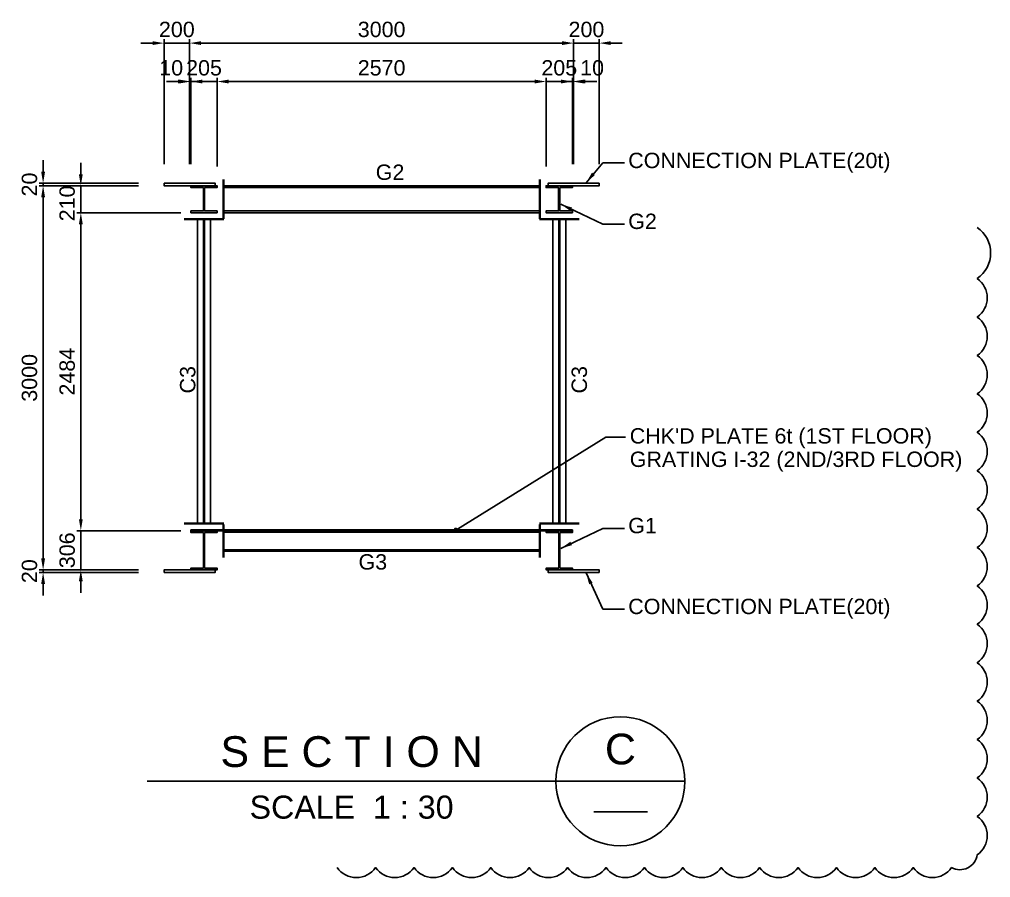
# Model space of a CAD drawing. Header units: millimetres. Extents: x 415966 to 487306, y -108951 to -17325.
# Drawn here: x 435411 to 442998, y -41418 to -34715 of the extents above; entities that cross this region are included whole.
import ezdxf
from ezdxf.enums import TextEntityAlignment as Align

# ---------------------------------------------------------------- set-up
doc = ezdxf.new("R2010")
doc.units = ezdxf.units.MM
doc.header["$LTSCALE"] = 2
doc.linetypes.add('HIDDEN', pattern=[0.375, 0.25, -0.125])
doc.layers.get('Defpoints').update_dxf_attribs({"color": 250})
for name, color, linetype in [('#20_GR', 3, 'Continuous'), ('C_BEAM-02', 1, 'Continuous'), ('C_DIM', 7, 'Continuous'), ('C_GIRDER', 2, 'Continuous'), ('C_REV', 4, 'Continuous'), ('C_TEXT_01', 2, 'Continuous'), ('TITLE', 7, 'Continuous')]:
    doc.layers.add(name, color=color, linetype=linetype)
doc.layers.add('C_STEEL', color=2, linetype='Continuous', lineweight=30)
doc.styles.add('Arial', font='arial.ttf')
doc.dimstyles.new('일반도면_0020', dxfattribs={"dimtxt": 80, "dimasz": 60, "dimexe": 20, "dimexo": 100, "dimgap": 30, "dimtad": 1, "dimdec": 0, "dimzin": 0, "dimdsep": 46, "dimtxsty": 'Arial', "dimcen": -100, "dimclrd": 7, "dimclre": 7, "dimclrt": 2, "dimadec": 8, "dimazin": 0, "dimtfac": 1, "dimtdec": 0, "dimtix": 1, "dimtmove": 2, "dimatfit": 3, "dimfxl": 1, "dimtolj": 1, "dimtzin": 0, "dimarcsym": 0})
doc.dimstyles.new('일반도면_0030', dxfattribs={"dimtxt": 120, "dimasz": 90, "dimexe": 30, "dimexo": 150, "dimgap": 45, "dimtad": 1, "dimdec": 0, "dimzin": 0, "dimdsep": 46, "dimtxsty": 'Arial', "dimcen": -150, "dimclrd": 7, "dimclre": 7, "dimclrt": 2, "dimadec": 8, "dimazin": 0, "dimtfac": 1, "dimtdec": 0, "dimtix": 1, "dimtmove": 2, "dimatfit": 3, "dimfxl": 1, "dimtolj": 1, "dimtzin": 0, "dimarcsym": 0})

# ---------------------------------------------------------------- blocks, each defined once
blk = doc.blocks.new('*D106')
at = {"layer": 'C_DIM', "color": 7, "lineweight": -2, "transparency": 16777216}
for p, q in [((436341, -36014.6), (435566.4, -36014.6)), ((435596.4, -36104.6), (435596.4, -38924.6)), ((436341, -39014.6), (435566.4, -39014.6))]:
    blk.add_line(p, q, dxfattribs=at)
at = {"layer": 'C_DIM', "color": 7, "transparency": 16777216}
for points in [[(435581.4, -36104.6), (435611.4, -36104.6), (435596.4, -36014.6)], [(435581.4, -38924.6), (435611.4, -38924.6), (435596.4, -39014.6)]]:
    blk.add_solid(points, dxfattribs=at)
at = {"layer": 'Defpoints', "color": 0, "transparency": 16777216}
for p in [(436491, -36014.6), (435596.4, -39014.6), (436491, -39014.6)]:
    blk.add_point(p, dxfattribs=at)
at = {"layer": 'C_DIM', "color": 2, "transparency": 16777216, "insert": (435490.1, -37514.6), "char_height": 120, "attachment_point": 5, "rotation": 90, "style": 'Arial'}
blk.add_mtext('\\A1;3000', dxfattribs=at)
blk = doc.blocks.new('*D107')
at = {"layer": 'C_DIM', "color": 7, "lineweight": -2, "transparency": 16777216}
for p, q in [((435596.4, -35904.6), (435596.4, -35814.6)), ((436341, -35994.6), (435566.4, -35994.6)), ((436341, -36014.6), (435566.4, -36014.6)), ((435596.4, -35994.6), (435596.4, -36014.6)), ((435596.4, -36104.6), (435596.4, -36194.6))]:
    blk.add_line(p, q, dxfattribs=at)
at = {"layer": 'C_DIM', "color": 7, "transparency": 16777216}
for points in [[(435581.4, -35904.6), (435611.4, -35904.6), (435596.4, -35994.6)], [(435581.4, -36104.6), (435611.4, -36104.6), (435596.4, -36014.6)]]:
    blk.add_solid(points, dxfattribs=at)
at = {"layer": 'Defpoints', "color": 0, "transparency": 16777216}
for p in [(435596.4, -36014.6), (436491, -35994.6), (436491, -36014.6)]:
    blk.add_point(p, dxfattribs=at)
at = {"layer": 'C_DIM', "color": 2, "transparency": 16777216, "insert": (435490.2, -36004.6), "char_height": 120, "attachment_point": 5, "rotation": 90, "style": 'Arial'}
blk.add_mtext('\\A1;20', dxfattribs=at)
blk = doc.blocks.new('*D108')
at = {"layer": 'C_DIM', "color": 7, "lineweight": -2, "transparency": 16777216}
for p, q in [((435596.4, -38924.6), (435596.4, -38834.6)), ((436341, -39014.6), (435566.4, -39014.6)), ((436341, -39034.6), (435566.4, -39034.6)), ((435596.4, -39034.6), (435596.4, -39014.6)), ((435596.4, -39124.6), (435596.4, -39214.6))]:
    blk.add_line(p, q, dxfattribs=at)
at = {"layer": 'C_DIM', "color": 7, "transparency": 16777216}
for points in [[(435581.4, -38924.6), (435611.4, -38924.6), (435596.4, -39014.6)], [(435581.4, -39124.6), (435611.4, -39124.6), (435596.4, -39034.6)]]:
    blk.add_solid(points, dxfattribs=at)
at = {"layer": 'Defpoints', "color": 0, "transparency": 16777216}
for p in [(435596.4, -39014.6), (436491, -39014.6), (436491, -39034.6)]:
    blk.add_point(p, dxfattribs=at)
at = {"layer": 'C_DIM', "color": 2, "transparency": 16777216, "insert": (435490.2, -39024.6), "char_height": 120, "attachment_point": 5, "rotation": 90, "style": 'Arial'}
blk.add_mtext('\\A1;20', dxfattribs=at)
blk = doc.blocks.new('*D109')
at = {"layer": 'C_DIM', "color": 7, "lineweight": -2, "transparency": 16777216}
for p, q in [((435891, -35924.6), (435891, -35834.6)), ((436341, -36014.6), (435861, -36014.6)), ((435891, -36014.6), (435891, -36224.6)), ((436671.5, -36224.6), (435861, -36224.6)), ((435891, -36314.6), (435891, -36404.6))]:
    blk.add_line(p, q, dxfattribs=at)
at = {"layer": 'C_DIM', "color": 7, "transparency": 16777216}
for points in [[(435876, -35924.6), (435906, -35924.6), (435891, -36014.6)], [(435876, -36314.6), (435906, -36314.6), (435891, -36224.6)]]:
    blk.add_solid(points, dxfattribs=at)
at = {"layer": 'Defpoints', "color": 0, "transparency": 16777216}
for p in [(436491, -36014.6), (435891, -36224.6), (436821.5, -36224.6)]:
    blk.add_point(p, dxfattribs=at)
at = {"layer": 'C_DIM', "color": 2, "transparency": 16777216, "insert": (435784.7, -36152.1), "char_height": 120, "attachment_point": 5, "rotation": 90, "style": 'Arial'}
blk.add_mtext('\\A1;210', dxfattribs=at)
blk = doc.blocks.new('*D110')
at = {"layer": 'C_DIM', "color": 7, "lineweight": -2, "transparency": 16777216}
for p, q in [((436671.5, -36224.6), (435861, -36224.6)), ((435891, -36314.6), (435891, -38618.6)), ((436671.5, -38708.6), (435861, -38708.6))]:
    blk.add_line(p, q, dxfattribs=at)
at = {"layer": 'C_DIM', "color": 7, "transparency": 16777216}
for points in [[(435876, -36314.6), (435906, -36314.6), (435891, -36224.6)], [(435876, -38618.6), (435906, -38618.6), (435891, -38708.6)]]:
    blk.add_solid(points, dxfattribs=at)
at = {"layer": 'Defpoints', "color": 0, "transparency": 16777216}
for p in [(436821.5, -36224.6), (435891, -38708.6), (436821.5, -38708.6)]:
    blk.add_point(p, dxfattribs=at)
at = {"layer": 'C_DIM', "color": 2, "transparency": 16777216, "insert": (435784.7, -37466.6), "char_height": 120, "attachment_point": 5, "rotation": 90, "style": 'Arial'}
blk.add_mtext('\\A1;2484', dxfattribs=at)
blk = doc.blocks.new('*D111')
at = {"layer": 'C_DIM', "color": 7, "lineweight": -2, "transparency": 16777216}
for p, q in [((435891, -38618.6), (435891, -38528.6)), ((436671.5, -38708.6), (435861, -38708.6)), ((435891, -38708.6), (435891, -39014.6)), ((436341, -39014.6), (435861, -39014.6)), ((435891, -39104.6), (435891, -39194.6))]:
    blk.add_line(p, q, dxfattribs=at)
at = {"layer": 'C_DIM', "color": 7, "transparency": 16777216}
for points in [[(435876, -38618.6), (435906, -38618.6), (435891, -38708.6)], [(435876, -39104.6), (435906, -39104.6), (435891, -39014.6)]]:
    blk.add_solid(points, dxfattribs=at)
at = {"layer": 'Defpoints', "color": 0, "transparency": 16777216}
for p in [(436821.5, -38708.6), (435891, -39014.6), (436491, -39014.6)]:
    blk.add_point(p, dxfattribs=at)
at = {"layer": 'C_DIM', "color": 2, "transparency": 16777216, "insert": (435784.7, -38861.6), "char_height": 120, "attachment_point": 5, "rotation": 90, "style": 'Arial'}
blk.add_mtext('\\A1;306', dxfattribs=at)
blk = doc.blocks.new('*D112')
at = {"layer": 'C_DIM', "color": 7, "lineweight": -2, "transparency": 16777216}
for p, q in [((436741, -35844.6), (436741, -34870.2)), ((439741, -35844.6), (439741, -34870.2)), ((439651, -34900.2), (436831, -34900.2))]:
    blk.add_line(p, q, dxfattribs=at)
at = {"layer": 'C_DIM', "color": 7, "transparency": 16777216}
for points in [[(436831, -34885.2), (436831, -34915.2), (436741, -34900.2)], [(439651, -34885.2), (439651, -34915.2), (439741, -34900.2)]]:
    blk.add_solid(points, dxfattribs=at)
at = {"layer": 'Defpoints', "color": 0, "transparency": 16777216}
for p in [(436741, -34900.2), (436741, -35994.6), (439741, -35994.6)]:
    blk.add_point(p, dxfattribs=at)
at = {"layer": 'C_DIM', "color": 2, "transparency": 16777216, "insert": (438241, -34793.9), "char_height": 120, "attachment_point": 5, "style": 'Arial'}
blk.add_mtext('\\A1;3000', dxfattribs=at)
blk = doc.blocks.new('*D113')
at = {"layer": 'C_DIM', "color": 7, "lineweight": -2, "transparency": 16777216}
for p, q in [((436541, -35844.6), (436541, -34870.2)), ((436741, -35844.6), (436741, -34870.2)), ((436451, -34900.2), (436361, -34900.2)), ((436741, -34900.2), (436541, -34900.2)), ((436831, -34900.2), (436921, -34900.2))]:
    blk.add_line(p, q, dxfattribs=at)
at = {"layer": 'C_DIM', "color": 7, "transparency": 16777216}
for points in [[(436451, -34885.2), (436451, -34915.2), (436541, -34900.2)], [(436831, -34885.2), (436831, -34915.2), (436741, -34900.2)]]:
    blk.add_solid(points, dxfattribs=at)
at = {"layer": 'Defpoints', "color": 0, "transparency": 16777216}
for p in [(436541, -34900.2), (436541, -35994.6), (436741, -35994.6)]:
    blk.add_point(p, dxfattribs=at)
at = {"layer": 'C_DIM', "color": 2, "transparency": 16777216, "insert": (436641, -34794), "char_height": 120, "attachment_point": 5, "style": 'Arial'}
blk.add_mtext('\\A1;200', dxfattribs=at)
blk = doc.blocks.new('*D114')
at = {"layer": 'C_DIM', "color": 7, "lineweight": -2, "transparency": 16777216}
for p, q in [((439741, -35844.6), (439741, -34870.2)), ((439941, -35844.6), (439941, -34870.2)), ((439651, -34900.2), (439561, -34900.2)), ((439741, -34900.2), (439941, -34900.2)), ((440031, -34900.2), (440121, -34900.2))]:
    blk.add_line(p, q, dxfattribs=at)
at = {"layer": 'C_DIM', "color": 7, "transparency": 16777216}
for points in [[(439651, -34885.2), (439651, -34915.2), (439741, -34900.2)], [(440031, -34885.2), (440031, -34915.2), (439941, -34900.2)]]:
    blk.add_solid(points, dxfattribs=at)
at = {"layer": 'Defpoints', "color": 0, "transparency": 16777216}
for p in [(439941, -34900.2), (439741, -35994.6), (439941, -35994.6)]:
    blk.add_point(p, dxfattribs=at)
at = {"layer": 'C_DIM', "color": 2, "transparency": 16777216, "insert": (439841, -34794), "char_height": 120, "attachment_point": 5, "style": 'Arial'}
blk.add_mtext('\\A1;200', dxfattribs=at)
blk = doc.blocks.new('*D115')
at = {"layer": 'C_DIM', "color": 7, "lineweight": -2, "transparency": 16777216}
for p, q in [((436651, -35200.2), (436561, -35200.2)), ((436741, -35844.6), (436741, -35170.2)), ((436741, -35200.2), (436751, -35200.2)), ((436751, -35844.6), (436751, -35170.2)), ((436841, -35200.2), (436931, -35200.2))]:
    blk.add_line(p, q, dxfattribs=at)
at = {"layer": 'C_DIM', "color": 7, "transparency": 16777216}
for points in [[(436651, -35185.2), (436651, -35215.2), (436741, -35200.2)], [(436841, -35185.2), (436841, -35215.2), (436751, -35200.2)]]:
    blk.add_solid(points, dxfattribs=at)
at = {"layer": 'Defpoints', "color": 0, "transparency": 16777216}
for p in [(436751, -35200.2), (436741, -35994.6), (436751, -35994.6)]:
    blk.add_point(p, dxfattribs=at)
at = {"layer": 'C_DIM', "color": 2, "transparency": 16777216, "insert": (436597.1, -35094), "char_height": 120, "attachment_point": 5, "style": 'Arial'}
blk.add_mtext('\\A1;10', dxfattribs=at)
blk = doc.blocks.new('*D116')
at = {"layer": 'C_DIM', "color": 7, "lineweight": -2, "transparency": 16777216}
for p, q in [((436661, -35200.2), (436571, -35200.2)), ((436751, -35844.6), (436751, -35170.2)), ((436751, -35200.2), (436956, -35200.2)), ((436956, -35864.6), (436956, -35170.2)), ((437046, -35200.2), (437136, -35200.2))]:
    blk.add_line(p, q, dxfattribs=at)
at = {"layer": 'C_DIM', "color": 7, "transparency": 16777216}
for points in [[(436661, -35185.2), (436661, -35215.2), (436751, -35200.2)], [(437046, -35185.2), (437046, -35215.2), (436956, -35200.2)]]:
    blk.add_solid(points, dxfattribs=at)
at = {"layer": 'Defpoints', "color": 0, "transparency": 16777216}
for p in [(436956, -35200.2), (436751, -35994.6), (436956, -36014.6)]:
    blk.add_point(p, dxfattribs=at)
at = {"layer": 'C_DIM', "color": 2, "transparency": 16777216, "insert": (436853.5, -35094), "char_height": 120, "attachment_point": 5, "style": 'Arial'}
blk.add_mtext('\\A1;205', dxfattribs=at)
blk = doc.blocks.new('*D117')
at = {"layer": 'C_DIM', "color": 7, "lineweight": -2, "transparency": 16777216}
for p, q in [((439641, -35200.2), (439551, -35200.2)), ((439731, -35844.6), (439731, -35170.2)), ((439741, -35200.2), (439731, -35200.2)), ((439741, -35844.6), (439741, -35170.2)), ((439831, -35200.2), (439921, -35200.2))]:
    blk.add_line(p, q, dxfattribs=at)
at = {"layer": 'C_DIM', "color": 7, "transparency": 16777216}
for points in [[(439641, -35185.2), (439641, -35215.2), (439731, -35200.2)], [(439831, -35185.2), (439831, -35215.2), (439741, -35200.2)]]:
    blk.add_solid(points, dxfattribs=at)
at = {"layer": 'Defpoints', "color": 0, "transparency": 16777216}
for p in [(439731, -35200.2), (439731, -35994.6), (439741, -35994.6)]:
    blk.add_point(p, dxfattribs=at)
at = {"layer": 'C_DIM', "color": 2, "transparency": 16777216, "insert": (439884.9, -35094), "char_height": 120, "attachment_point": 5, "style": 'Arial'}
blk.add_mtext('\\A1;10', dxfattribs=at)
blk = doc.blocks.new('*D118')
at = {"layer": 'C_DIM', "color": 7, "lineweight": -2, "transparency": 16777216}
for p, q in [((439436, -35200.2), (439346, -35200.2)), ((439526, -35864.6), (439526, -35170.2)), ((439731, -35200.2), (439526, -35200.2)), ((439731, -35844.6), (439731, -35170.2)), ((439821, -35200.2), (439911, -35200.2))]:
    blk.add_line(p, q, dxfattribs=at)
at = {"layer": 'C_DIM', "color": 7, "transparency": 16777216}
for points in [[(439436, -35185.2), (439436, -35215.2), (439526, -35200.2)], [(439821, -35185.2), (439821, -35215.2), (439731, -35200.2)]]:
    blk.add_solid(points, dxfattribs=at)
at = {"layer": 'Defpoints', "color": 0, "transparency": 16777216}
for p in [(439526, -35200.2), (439526, -36014.6), (439731, -35994.6)]:
    blk.add_point(p, dxfattribs=at)
at = {"layer": 'C_DIM', "color": 2, "transparency": 16777216, "insert": (439628.5, -35094), "char_height": 120, "attachment_point": 5, "style": 'Arial'}
blk.add_mtext('\\A1;205', dxfattribs=at)
blk = doc.blocks.new('*D119')
at = {"layer": 'C_DIM', "color": 7, "lineweight": -2, "transparency": 16777216}
for p, q in [((436956, -35864.6), (436956, -35170.2)), ((439436, -35200.2), (437046, -35200.2)), ((439526, -35864.6), (439526, -35170.2))]:
    blk.add_line(p, q, dxfattribs=at)
at = {"layer": 'C_DIM', "color": 7, "transparency": 16777216}
for points in [[(437046, -35185.2), (437046, -35215.2), (436956, -35200.2)], [(439436, -35185.2), (439436, -35215.2), (439526, -35200.2)]]:
    blk.add_solid(points, dxfattribs=at)
at = {"layer": 'Defpoints', "color": 0, "transparency": 16777216}
for p in [(436956, -35200.2), (436956, -36014.6), (439526, -36014.6)]:
    blk.add_point(p, dxfattribs=at)
at = {"layer": 'C_DIM', "color": 2, "transparency": 16777216, "insert": (438241, -35094), "char_height": 120, "attachment_point": 5, "style": 'Arial'}
blk.add_mtext('\\A1;2570', dxfattribs=at)

msp = doc.modelspace()

# ---------------------------------------------------------------- linework, layer by layer
at = {"layer": '#20_GR', "color": 1}
for p, q in [((438819.5, -38703.6), (439993.7, -37979.1)), ((439993.7, -37979.1), (440146.1, -37979.1))]:
    msp.add_line(p, q, dxfattribs=at)
at = {"color": 4, "const_width": 15}
msp.add_lwpolyline([(438812, -38698.6, 1), (438827, -38698.6, 1)], format="xyb", close=True, dxfattribs=at)
at = {"layer": 'C_BEAM-02'}
msp.add_lwpolyline([(436751, -38702.6), (439731, -38702.6), (439731, -38708.6), (436751, -38708.6)], close=True, dxfattribs=at)
at = {"layer": 'C_GIRDER', "linetype": 'HIDDEN'}
for p, q in [((437006, -36028.8), (439476, -36028.8)), ((437006, -36210.4), (439476, -36210.4)), ((436848.4, -38652.6), (436848.4, -36274.6)), ((436857.5, -38652.6), (436857.5, -36274.6)), ((439624.4, -38652.6), (439624.4, -36274.6)), ((439633.6, -38652.6), (439633.6, -36274.6)), ((437006, -38718.9), (439476, -38718.9)), ((437006, -38858.3), (439476, -38858.3))]:
    msp.add_line(p, q, dxfattribs=at)
at = {"layer": 'C_GIRDER'}
for points in [[(436541, -35994.6), (436941, -35994.6), (436941, -36014.6), (436541, -36014.6)], [(439476, -36014.6), (437006, -36014.6), (437006, -36224.6), (439476, -36224.6)], [(439941, -35994.6), (439541, -35994.6), (439541, -36014.6), (439941, -36014.6)], [(436802, -38652.6), (436904, -38652.6), (436904, -36274.6), (436802, -36274.6)], [(439680, -38652.6), (439578, -38652.6), (439578, -36274.6), (439680, -36274.6)], [(439476, -38708.6), (437006, -38708.6), (437006, -38868.6), (439476, -38868.6)], [(436541, -39034.6), (436941, -39034.6), (436941, -39014.6), (436541, -39014.6)], [(439941, -39034.6), (439541, -39034.6), (439541, -39014.6), (439941, -39014.6)]]:
    msp.add_lwpolyline(points, close=True, dxfattribs=at)
at = {"layer": 'C_GIRDER', "color": 1}
for points in [[(436751, -36224.6), (436956, -36224.6), (436956, -36210.4), (436858, -36210.4), (436858, -36028.8), (436956, -36028.8), (436956, -36014.6), (436751, -36014.6), (436751, -36028.8), (436848.9, -36028.8), (436848.9, -36210.4), (436751, -36210.4)], [(439731, -36224.6), (439526, -36224.6), (439526, -36210.4), (439623.9, -36210.4), (439623.9, -36028.8), (439526, -36028.8), (439526, -36014.6), (439731, -36014.6), (439731, -36028.8), (439633.1, -36028.8), (439633.1, -36210.4), (439731, -36210.4)], [(436955, -38708.6), (436751, -38708.6), (436751, -38723.2), (436848.7, -38723.2), (436848.7, -39000), (436751, -39000), (436751, -39014.6), (436955, -39014.6), (436955, -39000), (436857.2, -39000), (436857.2, -38723.2), (436955, -38723.2)], [(439527, -38708.6), (439731, -38708.6), (439731, -38723.2), (439633.2, -38723.2), (439633.2, -39000), (439731, -39000), (439731, -39014.6), (439527, -39014.6), (439527, -39000), (439624.7, -39000), (439624.7, -38723.2), (439527, -38723.2)]]:
    msp.add_lwpolyline(points, close=True, dxfattribs=at)
at = {"layer": 'C_REV'}
msp.add_lwpolyline([(437893.9, -41339.7, 0.520567), (438193.9, -41339.7, 0.520567), (438493.9, -41339.7, 0.520567), (438793.9, -41339.7, 0.520567), (439093.9, -41339.7, 0.520567), (439393.9, -41339.7, 0.520567), (439693.9, -41339.7, 0.520567), (439993.9, -41339.7, 0.520567), (440293.9, -41339.7, 0.520567), (440593.9, -41339.7, 0.520567), (440893.9, -41339.7, 0.520567), (441193.9, -41339.7, 0.520567), (441493.9, -41339.7, 0.520567), (441793.9, -41339.7, 0.520567), (442093.9, -41339.7, 0.520567), (442393.9, -41339.7, 0.520567), (442693.9, -41339.7, 0.520567), (442893.9, -41239.7, 0.520567), (442893.9, -40939.7, 0.520567), (442893.9, -40639.7, 0.520567), (442893.9, -40339.7, 0.520567), (442893.9, -40039.7, 0.520567), (442893.9, -39739.7, 0.520567), (442893.9, -39439.7, 0.520567), (442893.9, -39139.7, 0.520567), (442893.9, -38839.7, 0.520567), (442893.9, -38539.7, 0.520567), (442893.9, -38239.7, 0.520567), (442893.9, -37939.7, 0.520567), (442893.9, -37639.7, 0.520567), (442893.9, -37339.7, 0.520567), (442893.9, -37039.7, 0.520567), (442893.9, -36739.7, 0.520567), (442893.9, -36339.7, 0.520567)], format="xyb", dxfattribs=at)
at = {"layer": 'C_STEEL', "color": 6, "lineweight": 40}
for p, q in [((437006, -36273.6), (437006, -35965.6)), ((439476, -36273.6), (439476, -35965.6)), ((437007, -36274.6), (436699, -36274.6)), ((439475, -36274.6), (439783, -36274.6)), ((437007, -38652.6), (436699, -38652.6)), ((437006, -38917.1), (437006, -38660.1)), ((439475, -38652.6), (439783, -38652.6)), ((439476, -38917.1), (439476, -38660.1))]:
    msp.add_line(p, q, dxfattribs=at)
at = {"layer": 'TITLE', "color": 1, "linetype": 'Continuous'}
msp.add_line((439602.2, -40665.7), (436410.2, -40665.7), dxfattribs=at)
msp.add_lwpolyline([(439602.2, -40665.7), (440610.2, -40665.7)], dxfattribs=at)
at = {"layer": 'TITLE', "color": 2, "linetype": 'Continuous'}
msp.add_lwpolyline([(439899.7, -40905.2), (440318.6, -40905.2)], dxfattribs=at)
at = {"layer": 'TITLE', "color": 1, "linetype": 'Continuous'}
msp.add_circle((440106.2, -40665.7), 504, dxfattribs=at)

# ---------------------------------------------------------------- texts
at = {"layer": 'C_TEXT_01', "style": 'Arial'}
for s, p in [('CONNECTION PLATE(20t)', (440167.3, -35876.5)), ('G2', (440167.3, -36352.1)), ("CHK'D PLATE 6t (1ST FLOOR)", (440179.2, -38027.8)), ('GRATING I-32 (2ND/3RD FLOOR)', (440179.2, -38210.7)), ('G1', (440167.3, -38728.3)), ('CONNECTION PLATE(20t)', (440167.3, -39360))]:
    msp.add_text(s, height=120, dxfattribs=at).set_placement(p)
for s, p in [('G2', (438194.9, -35968.6)), ('G3', (438060.3, -39012.2))]:
    msp.add_text(s, height=120, rotation=360, dxfattribs=at).set_placement(p)
for p in [(436725.6, -37529.6), (439785, -37529.6)]:
    msp.add_text('C3', height=120, rotation=90, dxfattribs=at).set_placement(p, align=Align.MIDDLE_CENTER)
at = {"layer": 'TITLE', "color": 3, "ltscale": 10, "style": 'Arial'}
msp.add_text('S E C T I O N', height=240, dxfattribs=at).set_placement((438006.2, -40553.7), align=Align.CENTER)
at = {"layer": 'TITLE', "color": 2, "ltscale": 10, "style": 'Arial'}
msp.add_text('C', height=240, dxfattribs=at).set_placement((440106.2, -40413.7), align=Align.MIDDLE)
at = {"layer": 'TITLE', "color": 2, "linetype": 'Continuous', "style": 'Arial'}
msp.add_text('SCALE  1 : 30', height=180, dxfattribs=at).set_placement((438006.3, -40777.7), align=Align.TOP_CENTER)

# ---------------------------------------------------------------- dimensions: what is measured, and where the dimension line sits
at = {"layer": 'C_DIM'}
for base, p1, p2, picture, middle in [((436541, -34900.2), (436741, -35994.6), (436541, -35994.6), '*D113', (436641, -34794)), ((436956, -35200.2), (436751, -35994.6), (436956, -36014.6), '*D116', (436853.5, -35094)), ((436956, -35200.2), (439526, -36014.6), (436956, -36014.6), '*D119', (438241, -35094))]:
    dim = msp.add_linear_dim(base=base, p1=p1, p2=p2, dimstyle='일반도면_0030', dxfattribs=at)
    dim.commit()
    dim.dimension.update_dxf_attribs({"geometry": picture, "text_midpoint": middle})
for p1, p2, distance, picture, middle in [((439741, -35994.6), (436741, -35994.6), -1094.4, '*D112', (438241, -34793.9)), ((436491, -35994.6), (436491, -36014.6), -894.6, '*D107', (435490.2, -36004.6)), ((436491, -36014.6), (436491, -39014.6), -894.6, '*D106', (435490.1, -37514.6)), ((436491, -39034.6), (436491, -39014.6), 894.6, '*D108', (435490.2, -39024.6))]:
    dim = msp.add_aligned_dim(p1=p1, p2=p2, distance=distance, dimstyle='일반도면_0030', dxfattribs=at)
    dim.commit()
    dim.dimension.update_dxf_attribs({"geometry": picture, "text_midpoint": middle})
for base, p1, p2, angle, picture, middle in [((439941, -34900.2), (439741, -35994.6), (439941, -35994.6), 180, '*D114', (439841, -34794)), ((439526, -35200.2), (439731, -35994.6), (439526, -36014.6), 180, '*D118', (439628.5, -35094)), ((435891, -38708.6), (436821.5, -36224.6), (436821.5, -38708.6), 90, '*D110', (435784.7, -37466.6)), ((435891, -39014.6), (436821.5, -38708.6), (436491, -39014.6), 90, '*D111', (435784.7, -38861.6))]:
    dim = msp.add_linear_dim(base=base, p1=p1, p2=p2, angle=angle, dimstyle='일반도면_0030', dxfattribs=at)
    dim.commit()
    dim.dimension.update_dxf_attribs({"geometry": picture, "text_midpoint": middle})
dim = msp.add_linear_dim(base=(436751, -35200.2), p1=(436741, -35994.6), p2=(436751, -35994.6), dimstyle='일반도면_0030', dxfattribs=at)
dim.commit()
dim.dimension.update_dxf_attribs({"geometry": '*D115', "text_midpoint": (436597.1, -35094), "dimtype": 160})
for base, p1, p2, angle, picture, middle in [((439731, -35200.2), (439741, -35994.6), (439731, -35994.6), 180, '*D117', (439884.9, -35094)), ((435891, -36224.6), (436491, -36014.6), (436821.5, -36224.6), 90, '*D109', (435784.7, -36152.1))]:
    dim = msp.add_linear_dim(base=base, p1=p1, p2=p2, angle=angle, dimstyle='일반도면_0030', dxfattribs=at)
    dim.commit()
    dim.dimension.update_dxf_attribs({"geometry": picture, "text_midpoint": middle, "dimtype": 160})

# ---------------------------------------------------------------- leaders
for points in [[(439838, -35990.5), (439967.9, -35834.9), (440138.1, -35834.9)], [(439641, -36159.1), (439967.9, -36314.7), (440138.1, -36314.7)], [(439641, -38846.4), (439967.9, -38690.9), (440138.1, -38690.9)], [(439838, -39038.8), (439967.9, -39322.6), (440138.1, -39322.6)]]:
    msp.add_leader(points, dimstyle='일반도면_0020', override={"dimasz": 90}, dxfattribs=at)

doc.saveas('drawing.dxf')
